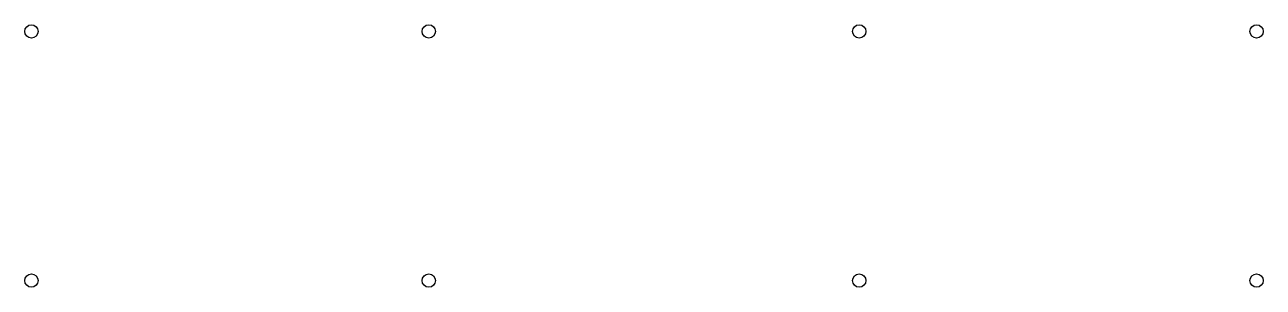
# Model space of a CAD drawing. Header units: millimetres. Extents: x 11 to 759, y 16 to 174.
import ezdxf

# ---------------------------------------------------------------- set-up
doc = ezdxf.new("R2010")
doc.units = ezdxf.units.MM
doc.layers.add('TOP_COUNTERBORE_D8_DEPTH2', color=7, linetype='Continuous')

msp = doc.modelspace()

# ---------------------------------------------------------------- linework, layer by layer
at = {"layer": 'TOP_COUNTERBORE_D8_DEPTH2'}
for centre in [(15, 170.5), (255, 170.5), (515, 170.5), (755, 170.5), (15, 20), (255, 20), (515, 20), (755, 20)]:
    msp.add_circle(centre, 4, dxfattribs=at)

doc.saveas('drawing.dxf')
